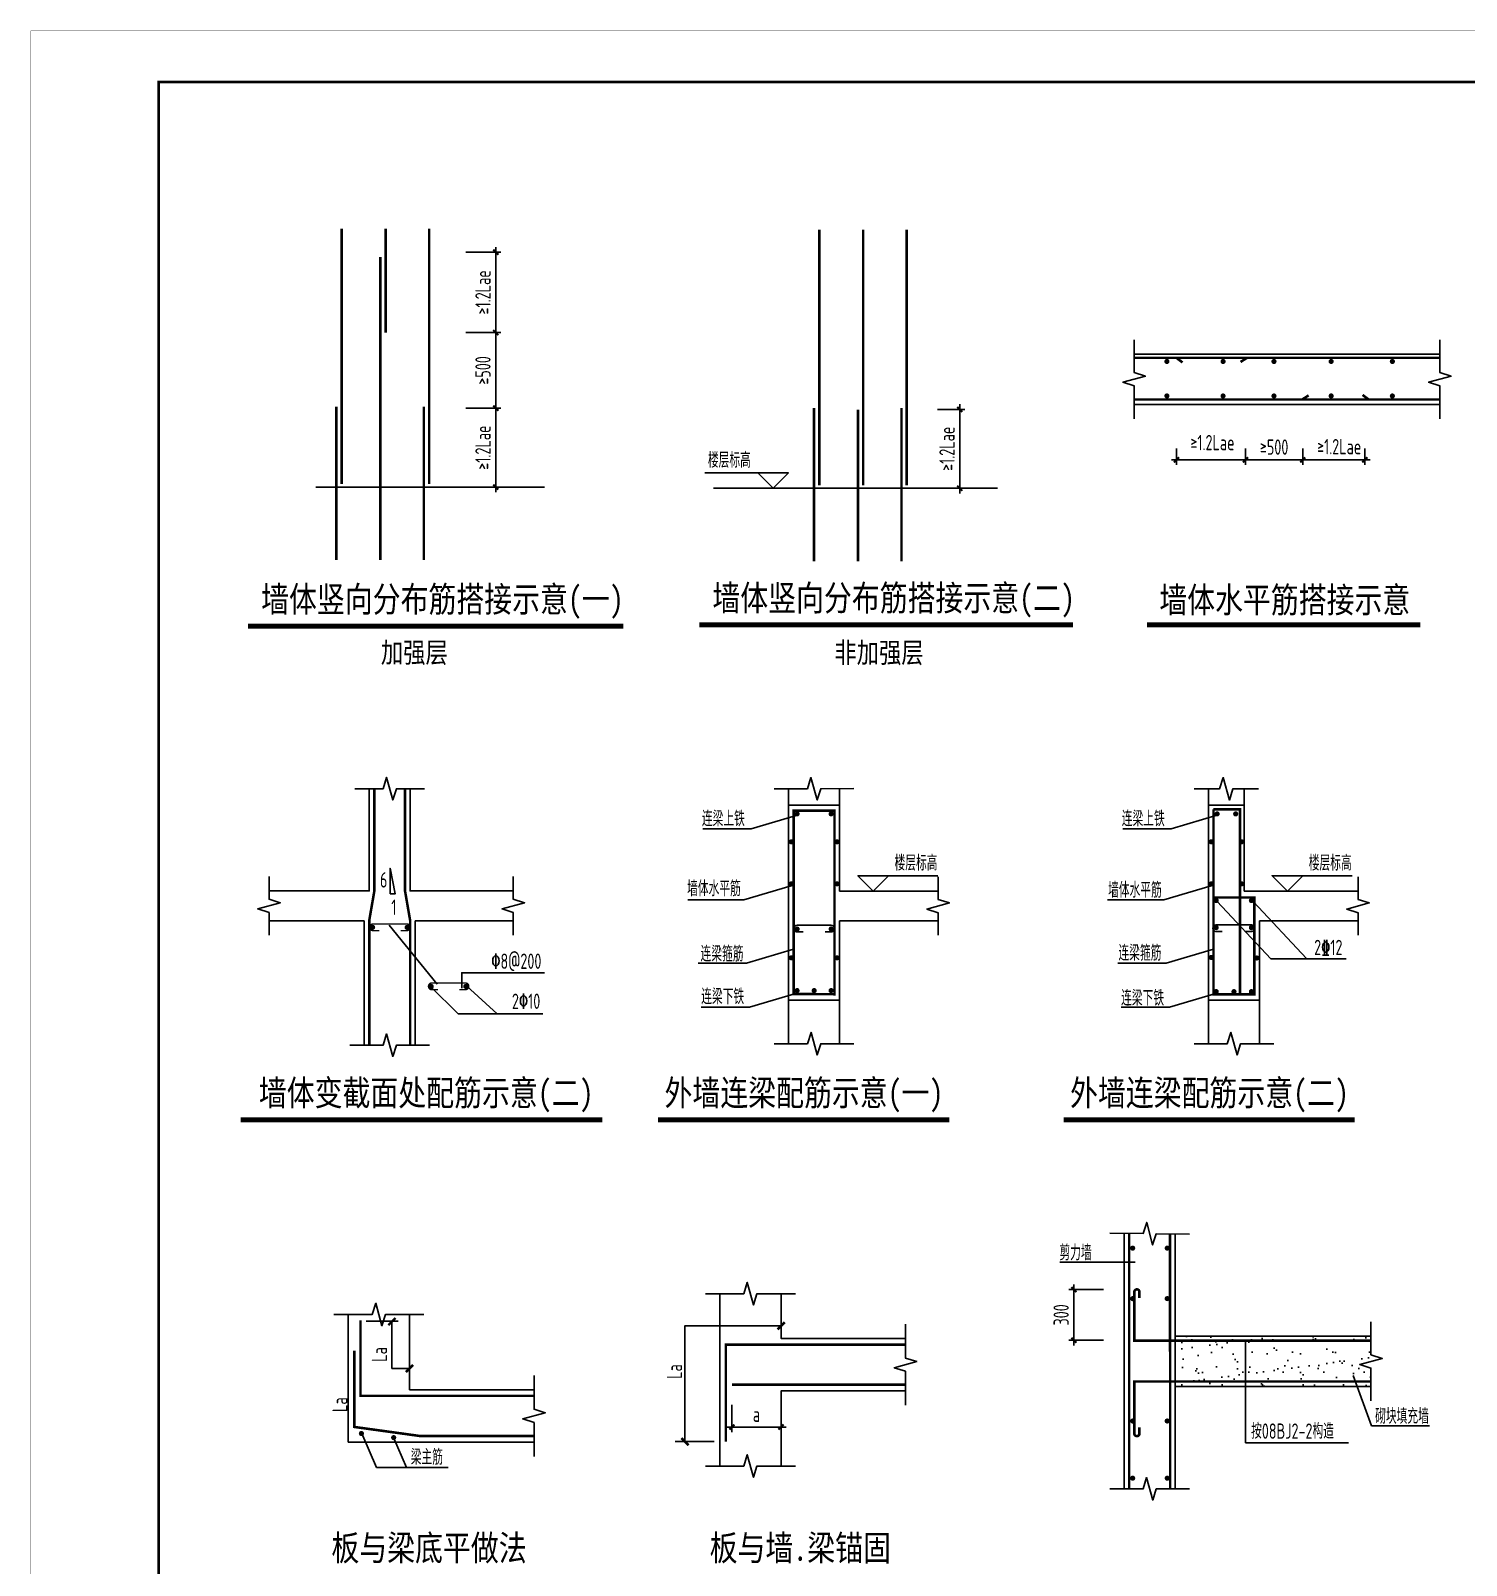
# Model space of a CAD drawing. Extents: x -67167 to 417929, y -86205 to 407116.
# Drawn here: x 333824 to 361908, y 302669 to 332685 of the extents above; entities that cross this region are included whole.
import ezdxf
from ezdxf.enums import TextEntityAlignment as Align

# ---------------------------------------------------------------- set-up
doc = ezdxf.new("R2010")
doc.units = 0
doc.header["$LTSCALE"] = 1000
doc.linetypes.add('DOTE', pattern=[2.42, 2, -0.2, 0.02, -0.2])
doc.layers.get('Defpoints').update_dxf_attribs({"color": 165})
for name, color, linetype in [('AXIS', 3, 'DOTE'), ('SHEET_LINE', 6, 'Continuous'), ('字', 3, 'Continuous'), ('线', 7, 'Continuous'), ('钢筋', 1, 'Continuous')]:
    doc.layers.add(name, color=color, linetype=linetype)
doc.styles.add('-黑体', font='simhei.ttf')
doc.styles.add('TSSD_Dimension', font='Tssdeng.shx', dxfattribs={"width": 0.7, "bigfont": 'hztxt.shx'})
doc.dimstyles.new('TSSD_100_100', dxfattribs={"dimtxt": 300, "dimasz": 100, "dimexe": 100, "dimexo": 250, "dimgap": 100, "dimtad": 1, "dimdec": 0, "dimzin": 0, "dimdsep": 46, "dimtxsty": 'TSSD_Dimension', "dimblk": 'ARCHTICK', "dimblk1": 'ARCHTICK', "dimblk2": 'ARCHTICK', "dimcen": 0, "dimdle": 100, "dimclrt": 7, "dimadec": 0, "dimazin": 0, "dimtfac": 1, "dimtdec": 0, "dimtix": 1, "dimtmove": 2, "dimatfit": 3, "dimfxl": 1, "dimtolj": 1, "dimtzin": 0, "dimarcsym": 0})

# ---------------------------------------------------------------- blocks, each defined once
blk = doc.blocks.new('_ArchTick')
at = {"color": 0, "linetype": 'ByBlock', "const_width": 0.4}
blk.add_lwpolyline([(-0.5, -0.5), (0.5, 0.5)], dxfattribs=at)
blk = doc.blocks.new('*D525')
at = {"layer": 'AXIS', "color": 0, "lineweight": -2, "transparency": 16777216}
for p, q in [((354808, 308063), (354132, 308063)), ((354232, 306971), (354232, 308163)), ((354808, 307071), (354132, 307071))]:
    blk.add_line(p, q, dxfattribs=at)
at = {"layer": 'Defpoints', "color": 0, "transparency": 16777216}
for p in [(354232, 308063), (355058, 308063), (355058, 307071)]:
    blk.add_point(p, dxfattribs=at)
at = {"layer": 'AXIS', "color": 0, "lineweight": -2, "transparency": 16777216, "xscale": 100, "yscale": 100, "zscale": 100}
for p, rotation in [((354232, 308063), 90), ((354232, 307071), 270)]:
    blk.add_blockref('_ArchTick', p, dxfattribs=dict(at, rotation=rotation))
at = {"layer": 'AXIS', "color": 7, "transparency": 16777216, "insert": (353982, 307567), "char_height": 300, "attachment_point": 5, "rotation": 90, "style": 'TSSD_Dimension'}
blk.add_mtext('\\A1;300', dxfattribs=at)
blk = doc.blocks.new('*D504')
at = {"layer": 'AXIS', "color": 0, "lineweight": -2, "transparency": 16777216}
for p, q in [((347542, 305810), (347542, 305273)), ((348502, 305810), (348502, 305273)), ((347442, 305373), (348602, 305373))]:
    blk.add_line(p, q, dxfattribs=at)
at = {"layer": 'Defpoints', "color": 0, "transparency": 16777216}
for p in [(347542, 306060), (348502, 306060), (348502, 305373)]:
    blk.add_point(p, dxfattribs=at)
at = {"layer": 'AXIS', "color": 0, "lineweight": -2, "transparency": 16777216, "xscale": 100, "yscale": 100, "zscale": 100, "rotation": 180}
blk.add_blockref('_ArchTick', (347542, 305373), dxfattribs=at)
at = {"layer": 'AXIS', "color": 0, "lineweight": -2, "transparency": 16777216, "xscale": 100, "yscale": 100, "zscale": 100}
blk.add_blockref('_ArchTick', (348502, 305373), dxfattribs=at)
at = {"layer": 'AXIS', "color": 7, "transparency": 16777216, "insert": (348022, 305623), "char_height": 300, "attachment_point": 5, "style": 'TSSD_Dimension'}
blk.add_mtext('\\A1;a', dxfattribs=at)
blk = doc.blocks.new('*D507')
at = {"layer": 'AXIS', "color": 0, "lineweight": -2, "transparency": 16777216}
for p, q in [((342922, 323659), (342922, 325402)), ((342339, 325302), (343022, 325302)), ((342339, 323759), (343022, 323759))]:
    blk.add_line(p, q, dxfattribs=at)
at = {"layer": 'Defpoints', "color": 0, "transparency": 16777216}
for p in [(342089, 325302), (342922, 325302), (342089, 323759)]:
    blk.add_point(p, dxfattribs=at)
at = {"layer": 'AXIS', "color": 0, "lineweight": -2, "transparency": 16777216, "xscale": 100, "yscale": 100, "zscale": 100}
for p, rotation in [((342922, 325302), 90), ((342922, 323759), 270)]:
    blk.add_blockref('_ArchTick', p, dxfattribs=dict(at, rotation=rotation))
at = {"layer": 'AXIS', "color": 7, "transparency": 16777216, "insert": (342672, 324531), "char_height": 300, "attachment_point": 5, "rotation": 90, "style": 'TSSD_Dimension'}
blk.add_mtext('\\A1;≥1.2Lae', dxfattribs=at)
blk = doc.blocks.new('*D508')
at = {"layer": 'AXIS', "color": 0, "lineweight": -2, "transparency": 16777216}
for p, q in [((342922, 325202), (342922, 326881)), ((342339, 326781), (343022, 326781)), ((342339, 325302), (343022, 325302))]:
    blk.add_line(p, q, dxfattribs=at)
at = {"layer": 'Defpoints', "color": 0, "transparency": 16777216}
for p in [(342089, 326781), (342922, 326781), (342089, 325302)]:
    blk.add_point(p, dxfattribs=at)
at = {"layer": 'AXIS', "color": 0, "lineweight": -2, "transparency": 16777216, "xscale": 100, "yscale": 100, "zscale": 100}
for p, rotation in [((342922, 326781), 90), ((342922, 325302), 270)]:
    blk.add_blockref('_ArchTick', p, dxfattribs=dict(at, rotation=rotation))
at = {"layer": 'AXIS', "color": 7, "transparency": 16777216, "insert": (342672, 326041), "char_height": 300, "attachment_point": 5, "rotation": 90, "style": 'TSSD_Dimension'}
blk.add_mtext('\\A1;≥500 ', dxfattribs=at)
blk = doc.blocks.new('*D509')
at = {"layer": 'AXIS', "color": 0, "lineweight": -2, "transparency": 16777216}
for p, q in [((342922, 326681), (342922, 328454)), ((342339, 328354), (343022, 328354)), ((342339, 326781), (343022, 326781))]:
    blk.add_line(p, q, dxfattribs=at)
at = {"layer": 'Defpoints', "color": 0, "transparency": 16777216}
for p in [(342089, 328354), (342922, 328354), (342089, 326781)]:
    blk.add_point(p, dxfattribs=at)
at = {"layer": 'AXIS', "color": 0, "lineweight": -2, "transparency": 16777216, "xscale": 100, "yscale": 100, "zscale": 100}
for p, rotation in [((342922, 328354), 90), ((342922, 326781), 270)]:
    blk.add_blockref('_ArchTick', p, dxfattribs=dict(at, rotation=rotation))
at = {"layer": 'AXIS', "color": 7, "transparency": 16777216, "insert": (342672, 327567), "char_height": 300, "attachment_point": 5, "rotation": 90, "style": 'TSSD_Dimension'}
blk.add_mtext('\\A1;≥1.2Lae ', dxfattribs=at)
blk = doc.blocks.new('*D510')
at = {"layer": 'AXIS', "color": 0, "lineweight": -2, "transparency": 16777216}
for p, q in [((351999, 323636), (351999, 325379)), ((351560, 325279), (352099, 325279)), ((351560, 323736), (352099, 323736))]:
    blk.add_line(p, q, dxfattribs=at)
at = {"layer": 'Defpoints', "color": 0, "transparency": 16777216}
for p in [(351310, 325279), (351999, 325279), (351310, 323736)]:
    blk.add_point(p, dxfattribs=at)
at = {"layer": 'AXIS', "color": 0, "lineweight": -2, "transparency": 16777216, "xscale": 100, "yscale": 100, "zscale": 100}
for p, rotation in [((351999, 325279), 90), ((351999, 323736), 270)]:
    blk.add_blockref('_ArchTick', p, dxfattribs=dict(at, rotation=rotation))
at = {"layer": 'AXIS', "color": 7, "transparency": 16777216, "insert": (351749, 324508), "char_height": 300, "attachment_point": 5, "rotation": 90, "style": 'TSSD_Dimension'}
blk.add_mtext('\\A1;≥1.2Lae', dxfattribs=at)
blk = doc.blocks.new('*D511')
at = {"layer": 'AXIS', "color": 0, "lineweight": -2, "transparency": 16777216}
for p, q in [((356239, 324513), (356239, 324191)), ((357589, 324513), (357589, 324191)), ((356139, 324291), (357689, 324291))]:
    blk.add_line(p, q, dxfattribs=at)
at = {"layer": 'Defpoints', "color": 0, "transparency": 16777216}
for p in [(356239, 324763), (357589, 324763), (357589, 324291)]:
    blk.add_point(p, dxfattribs=at)
at = {"layer": 'AXIS', "color": 0, "lineweight": -2, "transparency": 16777216, "xscale": 100, "yscale": 100, "zscale": 100, "rotation": 180}
blk.add_blockref('_ArchTick', (356239, 324291), dxfattribs=at)
at = {"layer": 'AXIS', "color": 0, "lineweight": -2, "transparency": 16777216, "xscale": 100, "yscale": 100, "zscale": 100}
blk.add_blockref('_ArchTick', (357589, 324291), dxfattribs=at)
at = {"layer": 'AXIS', "color": 7, "transparency": 16777216, "insert": (356942, 324629), "char_height": 300, "attachment_point": 5, "style": 'TSSD_Dimension'}
blk.add_mtext('\\A1;≥1.2Lae', dxfattribs=at)
blk = doc.blocks.new('*D512')
at = {"layer": 'AXIS', "color": 0, "lineweight": -2, "transparency": 16777216}
for p, q in [((357589, 324513), (357589, 324191)), ((358708, 324513), (358708, 324191)), ((357489, 324291), (358808, 324291))]:
    blk.add_line(p, q, dxfattribs=at)
at = {"layer": 'Defpoints', "color": 0, "transparency": 16777216}
for p in [(357589, 324763), (358708, 324763), (358708, 324291)]:
    blk.add_point(p, dxfattribs=at)
at = {"layer": 'AXIS', "color": 0, "lineweight": -2, "transparency": 16777216, "xscale": 100, "yscale": 100, "zscale": 100, "rotation": 180}
blk.add_blockref('_ArchTick', (357589, 324291), dxfattribs=at)
at = {"layer": 'AXIS', "color": 0, "lineweight": -2, "transparency": 16777216, "xscale": 100, "yscale": 100, "zscale": 100}
blk.add_blockref('_ArchTick', (358708, 324291), dxfattribs=at)
at = {"layer": 'AXIS', "color": 7, "transparency": 16777216, "insert": (358148, 324541), "char_height": 300, "attachment_point": 5, "style": 'TSSD_Dimension'}
blk.add_mtext('\\A1;≥500', dxfattribs=at)
blk = doc.blocks.new('*D513')
at = {"layer": 'AXIS', "color": 0, "lineweight": -2, "transparency": 16777216}
for p, q in [((358708, 324513), (358708, 324191)), ((359924, 324513), (359924, 324191)), ((358608, 324291), (360024, 324291))]:
    blk.add_line(p, q, dxfattribs=at)
at = {"layer": 'Defpoints', "color": 0, "transparency": 16777216}
for p in [(358708, 324763), (359924, 324763), (359924, 324291)]:
    blk.add_point(p, dxfattribs=at)
at = {"layer": 'AXIS', "color": 0, "lineweight": -2, "transparency": 16777216, "xscale": 100, "yscale": 100, "zscale": 100, "rotation": 180}
blk.add_blockref('_ArchTick', (358708, 324291), dxfattribs=at)
at = {"layer": 'AXIS', "color": 0, "lineweight": -2, "transparency": 16777216, "xscale": 100, "yscale": 100, "zscale": 100}
blk.add_blockref('_ArchTick', (359924, 324291), dxfattribs=at)
at = {"layer": 'AXIS', "color": 7, "transparency": 16777216, "insert": (359421, 324550), "char_height": 300, "attachment_point": 5, "style": 'TSSD_Dimension'}
blk.add_mtext('\\A1;≥1.2Lae', dxfattribs=at)

msp = doc.modelspace()

# ---------------------------------------------------------------- hatches: boundary and pattern name
at = {"layer": '钢筋'}
h = msp.add_hatch(dxfattribs=at)
h.set_pattern_fill('AR-SAND', color=0, scale=10, angle=0.0000007)
h.set_pattern_definition([(37.5, (236844.8, 227377.3), (-16.0003, 489.4132), [0, -386.08, 0, -431.8, 0, -412.75]), (7.5, (236844.8, 227377.3), (449.5233, 716.825), [0, -208.28, 0, -347.98, 0, -133.35]), (327.5, (236532.37, 227377.3), (790.9924, 1.4372), [0, -127, 0, -457.2, 0, -596.9]), (317.5, (236532.4, 227377.3), (763.5564, 222.9293), [0, -63.5, 0, -299.72, 0, -342.9])])
edge = h.paths.add_edge_path()
edge.add_line((360045.944, 307148.465), (360045.944, 306784.943))
edge.add_line((360045.944, 306784.943), (360262.419, 306716.065))
edge.add_line((360262.419, 306716.065), (359822.419, 306596.065))
edge.add_line((359822.419, 306596.065), (360042.419, 306526.065))
edge.add_line((360042.419, 306526.065), (360042.419, 306163.665))
edge.add_line((360042.419, 307148.465), (356213.419, 307148.465))
edge.add_line((356213.419, 307148.465), (356213.419, 306163.665))
edge.add_line((356213.419, 306163.665), (360042.419, 306163.665))

# ---------------------------------------------------------------- linework, layer by layer
at = {"layer": 'AXIS', "color": 0, "linetype": 'ByBlock'}
msp.add_line((348502.12, 305980.586), (348502.12, 305542.548), dxfattribs=at)
at = {"layer": 'SHEET_LINE'}
for points, const_width in [([(333826.681, 273282.934), (333826.681, 332682.934), (417926.681, 332682.935), (417926.681, 273282.935)], 5), ([(336326.681, 274282.934), (336326.681, 331682.934), (416926.681, 331682.935), (416926.681, 274282.935)], 50)]:
    msp.add_lwpolyline(points, close=True, dxfattribs=dict(at, const_width=const_width))
at = {"layer": '线', "linetype": 'Continuous'}
for p, q in [((355411.621, 326360.344), (361391.021, 326360.344)), ((355411.621, 325375.544), (361391.021, 325375.544)), ((348648.999, 312872.024), (348648.999, 317856.824)), ((356862.506, 312872.024), (356862.506, 317856.824)), ((348648.999, 317539.324), (349648.999, 317539.324)), ((356862.506, 317539.324), (357562.506, 317539.324)), ((357036.606, 315651.524), (358083.306, 314533.268)), ((357743.406, 315645.524), (358778.906, 314536.668)), ((340835.722, 315192.524), (341775.878, 314038.203)), ((359558.517, 314530.268), (358080.806, 314530.268)), ((342359.193, 313995.354), (342950.981, 313452.548)), ((348648.999, 313721.524), (349648.999, 313721.524)), ((355213.42, 304163.665), (355213.419, 309163.665)), ((356213.419, 306163.665), (356213.419, 309148.465)), ((353953.731, 308601.586), (355427.64, 308601.586)), ((356213.419, 307148.465), (360042.419, 307148.465)), ((357591.319, 307064.865), (357591.319, 305064.865)), ((360051.421, 305397.572), (359691.221, 306382.772)), ((360051.421, 305397.572), (361186.38, 305397.572)), ((357591.319, 305064.865), (359602.771, 305064.865))]:
    msp.add_line(p, q, dxfattribs=at)
at = {"layer": '线'}
for p, q in [((347302.12, 307980.731), (347302.12, 304610.051)), ((348502.12, 307105.52), (350936.877, 307105.52)), ((340918.389, 305171.731), (341174.784, 304585.307))]:
    msp.add_line(p, q, dxfattribs=at)
at = {"layer": '线', "color": 0, "linetype": 'ByBlock'}
for p, q in [((341012.405, 307441.855), (340385.274, 307441.855)), ((347192.343, 305088.5), (346428.226, 305088.5))]:
    msp.add_line(p, q, dxfattribs=at)
at = {"layer": '线'}
for points in [[(355411.621, 326640.344), (355411.621, 325997.944), (355631.621, 325927.944), (355191.621, 325807.944), (355411.621, 325737.944), (355411.621, 325095.544)], [(361391.021, 326640.344), (361391.021, 325997.944), (361611.021, 325927.944), (361171.021, 325807.944), (361391.021, 325737.944), (361391.021, 325095.544)], [(348048.376, 324036.378), (348348.376, 323736.378), (348648.376, 324036.378), (347009.753, 324036.378)], [(341526.92, 317859.324), (340976.92, 317859.324), (340906.92, 317639.324), (340786.92, 318079.324), (340716.92, 317859.324), (340166.92, 317859.324)], [(349928.999, 317860.024), (349278.999, 317858.399), (349209.549, 317638.225), (349088.45, 318077.924), (349019, 317857.749), (348369, 317856.124)], [(356582.506, 317856.824), (357082.506, 317856.824), (357152.506, 318076.824), (357272.506, 317636.824), (357342.506, 317856.824), (357842.506, 317856.824)], [(338487.22, 314994.524), (338487.22, 315436.924), (338267.22, 315506.924), (338707.22, 315626.924), (338487.22, 315696.924), (338487.22, 316139.324)], [(343264.22, 314994.524), (343264.22, 315436.924), (343044.22, 315506.924), (343484.22, 315626.924), (343264.22, 315696.924), (343264.22, 316139.324)], [(350605.195, 316156.824), (350305.195, 315856.824), (350005.195, 316156.824), (351568.772, 316156.824)], [(351575.999, 316136.824), (351575.999, 315694.424), (351795.999, 315624.424), (351355.999, 315504.424), (351575.999, 315434.424), (351575.999, 314992.024)], [(358708.029, 316156.824), (358408.029, 315856.824), (358108.029, 316156.824), (359671.606, 316156.824)], [(359789.506, 314992.024), (359789.506, 315434.424), (359569.506, 315504.424), (360009.506, 315624.424), (359789.506, 315694.424), (359789.506, 316136.824)], [(348368.999, 312872.024), (349018.999, 312872.024), (349088.999, 313092.024), (349208.999, 312652.024), (349278.999, 312872.024), (349928.999, 312872.024)], [(356582.506, 312872.024), (357232.506, 312872.024), (357302.506, 313092.024), (357422.506, 312652.024), (357492.506, 312872.024), (358142.506, 312872.024)], [(340066.92, 312842.324), (340716.92, 312842.324), (340786.92, 313062.324), (340906.92, 312622.324), (340976.92, 312842.324), (341626.92, 312842.324)], [(354933.452, 309167.92), (355583.434, 309158.04), (355656.77, 309376.951), (355770.069, 308935.178), (355843.404, 309154.089), (356493.387, 309144.209)], [(347022.12, 307980.731), (347772.12, 307980.731), (347842.12, 308200.731), (347962.12, 307760.731), (348032.12, 307980.731), (348782.12, 307980.731)], [(348502.12, 307980.731), (348502.12, 307105.52), (348502.12, 307543.557)], [(339756.329, 307575.669), (340506.329, 307575.669), (340576.329, 307795.669), (340696.329, 307355.669), (340766.329, 307575.669), (341516.329, 307575.669)], [(343671.086, 305080.2), (340036.329, 305080.2), (340036.329, 307575.669)], [(341236.329, 306519.125), (340891.598, 306519.125), (340891.598, 307436.636)], [(341236.329, 307575.669), (341236.329, 306104.209), (343671.086, 306104.209)], [(350936.877, 307385.52), (350936.877, 306723.515), (351156.877, 306653.515), (350716.877, 306533.515), (350936.877, 306463.515), (350936.877, 305801.51)], [(360042.419, 307428.465), (360042.419, 306786.065), (360262.419, 306716.065), (359822.419, 306596.065), (360042.419, 306526.065), (360042.419, 305883.665)], [(343671.086, 306384.209), (343671.086, 305722.205), (343891.086, 305652.205), (343451.086, 305532.205), (343671.086, 305462.205), (343671.086, 304800.2)], [(350936.877, 306081.51), (348502.12, 306081.51), (348502.12, 304610.051)], [(340302.784, 305246.306), (340591.784, 304585.307), (341993.528, 304585.307)], [(347022.12, 304610.051), (347772.12, 304610.051), (347842.12, 304830.051), (347962.12, 304390.051), (348032.12, 304610.051), (348782.12, 304610.051)], [(354933.42, 304163.665), (355583.42, 304163.665), (355653.42, 304383.665), (355773.42, 303943.665), (355843.42, 304163.665), (356493.42, 304163.665)]]:
    msp.add_lwpolyline(points, dxfattribs=at)
at = {"layer": '线', "linetype": 'Continuous'}
for points in [[(339404.24, 323759.444), (343876.54, 323759.444)], [(347179.936, 323736.378), (352736.436, 323736.378)], [(340446.92, 317862.624), (340446.92, 315859.324), (338487.22, 315859.324)], [(341246.92, 317859.324), (341246.92, 315859.324), (343264.22, 315859.324)], [(349648.999, 317856.824), (349648.999, 315856.824), (351575.999, 315856.824)], [(357562.506, 317856.824), (357562.506, 315856.824), (359789.506, 315856.824)], [(348842.769, 317347.026), (347917.337, 317072.155), (346973.057, 317072.155)], [(357056.275, 317347.026), (356130.844, 317072.156), (355186.563, 317072.156)], [(348699.936, 315961.815), (347774.505, 315686.944), (346677.468, 315686.944)], [(356913.443, 315961.815), (355988.011, 315686.944), (354890.975, 315686.944)], [(338487.22, 315274.524), (340346.92, 315274.524), (340346.92, 312842.324)], [(341346.92, 312842.324), (341346.92, 315274.524), (343264.22, 315274.524)], [(349648.999, 312872.024), (349648.999, 315272.024), (351575.999, 315272.024)], [(357862.506, 312872.024), (357862.506, 315272.024), (359789.506, 315272.024)], [(348748.999, 314719.206), (347823.568, 314444.335), (346879.287, 314444.335)], [(356962.506, 314719.206), (356037.074, 314444.335), (355092.794, 314444.335)], [(341642.27, 313991.991), (342188.142, 313452.548), (343840.685, 313452.548)], [(342257.973, 313957.824), (342257.973, 314257.824), (343878.485, 314257.824)], [(348810.829, 313861.975), (347885.397, 313587.105), (346941.117, 313587.105)], [(357024.335, 313861.976), (356098.904, 313587.105), (355154.623, 313587.105)], [(356862.506, 313721.524), (357862.506, 313721.524)], [(356213.42, 304163.665), (356213.419, 306163.665), (360042.419, 306163.665)]]:
    msp.add_lwpolyline(points, dxfattribs=at)
at = {"layer": '线', "color": 2, "linetype": 'Continuous', "const_width": 100}
for points in [[(338073.918, 321039.044), (345416.52, 321039.044)], [(346901.071, 321063.844), (354212.271, 321063.844)], [(355662.932, 321063.844), (361010.841, 321063.844)], [(337930.691, 311384.45), (345004.645, 311384.45)], [(346098.587, 311384.45), (351794.503, 311384.45)], [(354030.907, 311384.45), (359726.823, 311384.45)]]:
    msp.add_lwpolyline(points, dxfattribs=at)
at = {"layer": '线', "linetype": 'Continuous'}
msp.add_lwpolyline([(340854.626, 315803.283), (340954.626, 315803.283), (340854.626, 316303.283)], close=True, dxfattribs=at)
at = {"layer": '线', "const_width": 50}
for points in [[(340821.598, 307367.636), (340961.598, 307507.636)], [(348576.339, 307423.965), (348436.339, 307283.965)], [(341166.329, 306449.125), (341306.329, 306589.125)], [(346552.777, 305158.5), (346692.777, 305018.5)]]:
    msp.add_lwpolyline(points, dxfattribs=at)
at = {"layer": '线', "color": 0, "linetype": 'ByBlock'}
msp.add_lwpolyline([(346622.777, 305089.5), (346622.777, 307353.965), (348502.12, 307353.965)], dxfattribs=at)
at = {"layer": '钢筋', "const_width": 50}
for points in [[(339908.55, 323815.844), (339908.55, 328815.844)], [(340766.35, 326779.364), (340766.35, 328815.844)], [(341618.562, 323815.844), (341618.562, 328815.844)], [(349252.08, 323792.778), (349252.08, 328792.778)], [(350109.88, 323792.778), (350109.88, 328792.778)], [(350962.093, 323792.778), (350962.093, 328792.778)], [(340662.35, 322329.544), (340662.35, 328257.764)], [(355411.621, 326286.546), (355411.621, 326286.546), (357616.277, 326286.546), (357491.521, 326205.546), (357491.521, 326205.546)], [(361391.021, 326286.546), (361391.021, 326286.546), (356237.081, 326286.546), (356355.712, 326196.501), (356355.712, 326196.501)], [(355411.621, 325471.227), (355411.621, 325471.227), (359997.016, 325471.227), (359878.385, 325561.272), (359878.385, 325561.272)], [(361391.021, 325471.227), (361391.021, 325471.227), (358697.523, 325471.227), (358822.279, 325552.227), (358822.279, 325552.227)], [(339804.55, 322329.544), (339804.55, 325329.544)], [(341514.562, 322329.544), (341514.562, 325329.544)], [(349148.08, 322306.478), (349148.08, 325306.478)], [(350005.88, 322306.478), (350005.88, 325271.178)], [(350858.093, 322306.478), (350858.093, 325306.478)], [(340446.92, 312842.324), (340446.92, 315282.224), (340546.92, 315859.324), (340546.92, 317862.624)], [(341146.92, 317859.324), (341146.92, 315859.324), (341246.92, 315282.224), (341246.92, 312842.324)], [(348748.999, 317430.924), (349548.999, 317430.924), (349548.999, 313839.124), (348748.999, 313843.611), (348748.999, 317430.924)], [(356959.768, 317456.115), (357479.581, 317456.115), (357479.581, 313839.124), (356962.506, 313839.124), (356962.506, 317456.115)], [(356962.506, 315730.924), (357762.506, 315730.924), (357762.506, 313839.124), (356962.506, 313839.124), (356962.506, 315190.024)], [(355313.42, 304163.665), (355313.419, 309163.665)], [(356113.419, 309148.465), (356113.42, 304163.665)], [(343671.086, 305984.209), (340276.329, 305984.209), (340276.329, 307458.767)], [(343671.086, 305200.2), (341424.464, 305200.2), (340156.329, 305375.338), (340156.329, 306864.394)], [(347422.12, 305088.5), (347422.12, 306985.52), (350936.877, 306985.52)], [(350936.877, 306201.51), (347542.12, 306201.51)]]:
    msp.add_lwpolyline(points, dxfattribs=at)
for points in [[(356075.901, 326215.809, 1), (356025.901, 326215.809, 1)], [(357174.088, 326215.809, 1), (357124.088, 326215.809, 1)], [(358170.143, 326215.809, 1), (358120.143, 326215.809, 1)], [(359288.757, 326215.809, 1), (359238.757, 326215.809, 1)], [(360486.156, 326215.809, 1), (360436.156, 326215.809, 1)], [(356075.901, 325541.116, 1), (356025.901, 325541.116, 1)], [(357174.088, 325541.116, 1), (357124.088, 325541.116, 1)], [(358170.143, 325541.116, 1), (358120.143, 325541.116, 1)], [(359288.757, 325541.116, 1), (359238.757, 325541.116, 1)], [(360486.156, 325541.116, 1), (360436.156, 325541.116, 1)], [(348841.907, 317366.13, 1), (348791.907, 317366.13, 1)], [(349507.555, 317366.13, 1), (349457.555, 317366.13, 1)], [(357008.256, 317366.131, -1), (357058.256, 317366.131, -1)], [(357421.061, 317366.131, 1), (357371.061, 317366.131, 1)], [(348728.353, 316820.495, 1), (348678.353, 316820.495, 1)], [(349622.98, 316820.495, 1), (349572.98, 316820.495, 1)], [(356892.83, 316820.495, -1), (356942.83, 316820.495, -1)], [(357536.487, 316820.495, 1), (357486.487, 316820.495, 1)], [(348728.353, 315998.166, 1), (348678.353, 315998.166, 1)], [(349622.98, 315998.166, 1), (349572.98, 315998.166, 1)], [(356892.83, 315998.166, -1), (356942.83, 315998.166, -1)], [(357536.487, 315998.166, 1), (357486.487, 315998.166, 1)], [(356990.002, 315671.178, -1), (357040.002, 315671.178, -1)], [(357728.275, 315671.178, 1), (357678.275, 315671.178, 1)], [(340537.914, 315146.312, 1), (340487.914, 315146.312, 1)], [(341212.191, 315146.312, 1), (341162.191, 315146.312, 1)], [(356990.002, 315141.866, -1), (357040.002, 315141.866, -1)], [(357728.275, 315141.866, 1), (357678.275, 315141.866, 1)], [(348841.907, 315114.508, 1), (348791.907, 315114.508, 1)], [(349507.555, 315114.508, 1), (349457.555, 315114.508, 1)], [(348728.353, 314550.663, 1), (348678.353, 314550.663, 1)], [(349622.98, 314550.663, 1), (349572.98, 314550.663, 1)], [(356893.767, 314558.43, -1), (356943.767, 314558.43, -1)], [(357785.215, 314548.31, -1), (357835.215, 314548.31, -1)], [(341685.143, 313991.991, 1), (341635.143, 313991.991, 1)], [(342359.42, 313991.991, 1), (342309.42, 313991.991, 1)], [(348840.289, 313910.364, 1), (348790.289, 313910.364, 1)], [(349175.882, 313910.364, 1), (349125.882, 313910.364, 1)], [(349505.937, 313910.364, 1), (349455.937, 313910.364, 1)], [(356990.002, 313890.519, -1), (357040.002, 313890.519, -1)], [(357337.414, 313890.519, -1), (357387.414, 313890.519, -1)], [(357728.275, 313890.519, 1), (357678.275, 313890.519, 1)], [(355356, 308873.365, 1), (355406, 308873.365, 1)], [(356031.948, 308873.365, 1), (356081.948, 308873.365, 1)], [(355356, 307885.388, 1), (355406, 307885.388, 1)], [(356031.948, 307885.388, 1), (356081.948, 307885.388, 1)], [(340268.142, 305246.74, 1), (340318.142, 305246.74, 1)], [(355356.001, 305491.572, 1), (355406.001, 305491.572, 1)], [(356031.948, 305491.572, 1), (356081.948, 305491.572, 1)], [(340899.872, 305167.102, 1), (340949.872, 305167.102, 1)], [(355356.001, 304372.872, 1), (355406.001, 304372.872, 1)], [(356031.948, 304372.872, 1), (356081.948, 304372.872, 1)]]:
    msp.add_lwpolyline(points, format="xyb", close=True, dxfattribs=at)
at = {"layer": '钢筋'}
for points, const_width in [([(340644.676, 315083.161), (340524.676, 315083.161, -1), (340524.676, 315213.161), (341180.327, 315213.161, -1), (341180.327, 315083.161), (341060.327, 315083.161)], 30), ([(348936.907, 315058.097), (348816.907, 315058.097, -1), (348816.907, 315188.097), (349482.555, 315188.097, -1), (349482.555, 315058.097), (349362.555, 315058.097)], 30), ([(357135.002, 315065.729), (357015.002, 315065.729, -1), (357015.002, 315195.729), (357703.275, 315195.729, -1), (357703.275, 315065.729), (357583.275, 315065.729)], 30), ([(341791.905, 313928.84), (341671.905, 313928.84, -1), (341671.905, 314058.84), (342327.556, 314058.84, -1), (342327.556, 313928.84), (342207.556, 313928.84)], 30), ([(360042.419, 307063.665), (355413.419, 307063.665), (355413.419, 308016.265, -1), (355513.419, 308016.265), (355513.419, 307896.265)], 50), ([(360042.419, 306263.665), (355413.419, 306263.665), (355413.419, 305245.665, 1), (355513.419, 305245.665), (355513.419, 305365.665)], 50)]:
    msp.add_lwpolyline(points, format="xyb", dxfattribs=dict(at, const_width=const_width))

# ---------------------------------------------------------------- texts
at = {"layer": '字', "style": 'TSSD_Dimension', "width": 0.7}
for s, p in [('楼层标高', (347071.684, 324136.378)), ('楼层标高', (350722.366, 316256.824)), ('楼层标高', (358825.2, 316256.824)), ('6', (340656.867, 315925.083)), ('1', (340878.54, 315389.963)), ('2\x8412', (358930.506, 314604.268)), ('\x828@200', (342834.399, 314334.824)), ('2\x8210', (343238.761, 313551.348)), ('剪力墙', (353948.186, 308633.629)), ('砌块填充墙', (360125.599, 305435.777)), ('按08BJ2-2构造', (357697.414, 305143.965)), ('梁主筋', (341259.797, 304635.307))]:
    msp.add_text(s, height=300, rotation=0.0000007, dxfattribs=at).set_placement(p)
at = {"layer": '字', "color": 4, "style": '-黑体', "width": 0.8}
for s, p in [('墙体竖向分布筋搭接示意(一)', (341878.108, 321538.363)), ('墙体竖向分布筋搭接示意(二)', (350705.261, 321563.163)), ('墙体水平筋搭接示意', (358356.869, 321563.163)), ('墙体变截面处配筋示意(二)', (341560.502, 311883.769)), ('外墙连梁配筋示意(一)', (348950.841, 311883.769)), ('外墙连梁配筋示意(二)', (356883.161, 311883.769))]:
    msp.add_text(s, height=500, rotation=0.0000007, dxfattribs=at).set_placement(p, align=Align.MIDDLE)
at = {"layer": '字', "color": 0, "style": '-黑体', "width": 0.8}
for s, p in [('加强层', (341328.975, 320525.373)), ('非加强层', (350418.267, 320525.373))]:
    msp.add_text(s, height=400, rotation=0.0000007, dxfattribs=at).set_placement(p, align=Align.MIDDLE)
at = {"layer": '字', "style": 'TSSD_Dimension', "width": 0.7}
for s, p in [('连梁上铁', (347374.827, 317287.605)), ('连梁上铁', (355588.333, 317287.605)), ('墙体水平筋', (347190.098, 315921.768)), ('墙体水平筋', (355425.234, 315892.93)), ('连梁箍筋', (347347.949, 314644.052)), ('连梁箍筋', (355522.968, 314661.809)), ('连梁下铁', (347361.388, 313807.687)), ('连梁下铁', (355574.894, 313779.271))]:
    msp.add_text(s, height=300, rotation=0.0000007, dxfattribs=at).set_placement(p, align=Align.MIDDLE)
for p in [(340646.522, 306793.889), (346418.283, 306458.365), (339871.588, 305810.88)]:
    msp.add_text('La', height=300, rotation=90.0000007, dxfattribs=at).set_placement(p, align=Align.MIDDLE_CENTER)
at = {"layer": '字', "color": 4, "style": '-黑体', "width": 0.8}
for s, p in [('板与梁底平做法', (339706.745, 302760.206)), ('板与墙.梁锚固', (347106.002, 302760.206))]:
    msp.add_text(s, height=500, rotation=0.0000007, dxfattribs=at).set_placement(p)

# ---------------------------------------------------------------- dimensions: what is measured, and where the dimension line sits
at = {"layer": 'AXIS'}
for base, p1, p2, angle, text, picture, middle in [((342922.083, 328353.822), (342089.427, 326780.544), (342089.427, 328353.822), 90.0000007, '≥1.2Lae ', '*D509', (342672.083, 327567.183)), ((342922.083, 326780.544), (342089.427, 325302.144), (342089.427, 326780.544), 90.0000007, '≥500 ', '*D508', (342672.083, 326041.344)), ((342922.083, 325302.144), (342089.427, 323759.444), (342089.427, 325302.144), 90.0000007, '≥1.2Lae', '*D507', (342672.083, 324530.794)), ((351999.239, 325279.078), (351310.436, 323736.378), (351310.436, 325279.078), 90.0000007, '≥1.2Lae', '*D510', (351749.239, 324507.728)), ((358707.821, 324291.24), (357588.821, 324762.84), (358707.821, 324762.84), 0.0000007, '≥500', '*D512', (358148.321, 324541.24))]:
    dim = msp.add_linear_dim(base=base, p1=p1, p2=p2, angle=angle, text=text, dimstyle='TSSD_100_100', override={"dimtxt": 300, "dimtxsty": 'TSSD_Dimension'}, dxfattribs=at)
    dim.commit()
    dim.dimension.update_dxf_attribs({"geometry": picture, "text_midpoint": middle})
for base, p1, p2, picture, middle in [((357588.821, 324291.24), (356238.821, 324762.84), (357588.821, 324762.84), '*D511', (356941.961, 324629.2)), ((359924.021, 324291.24), (358707.821, 324762.84), (359924.021, 324762.84), '*D513', (359420.537, 324550.193))]:
    dim = msp.add_linear_dim(base=base, p1=p1, p2=p2, angle=0.0000007, text='≥1.2Lae', dimstyle='TSSD_100_100', override={"dimtxt": 300, "dimtxsty": 'TSSD_Dimension'}, dxfattribs=at)
    dim.commit()
    dim.dimension.update_dxf_attribs({"geometry": picture, "text_midpoint": middle, "dimtype": 160})
for p1, p2, distance, text, picture, middle in [((355057.606, 307070.672), (355057.606, 308062.65), 825.757, '300', '*D525', (353981.849, 307566.661)), ((347542.12, 306059.767), (348502.12, 306059.767), -686.55, 'a', '*D504', (348022.12, 305623.217))]:
    dim = msp.add_aligned_dim(p1=p1, p2=p2, distance=distance, text=text, dimstyle='TSSD_100_100', override={"dimtxt": 300, "dimtxsty": 'TSSD_Dimension'}, dxfattribs=at)
    dim.commit()
    dim.dimension.update_dxf_attribs({"geometry": picture, "text_midpoint": middle})

doc.saveas('drawing.dxf')
